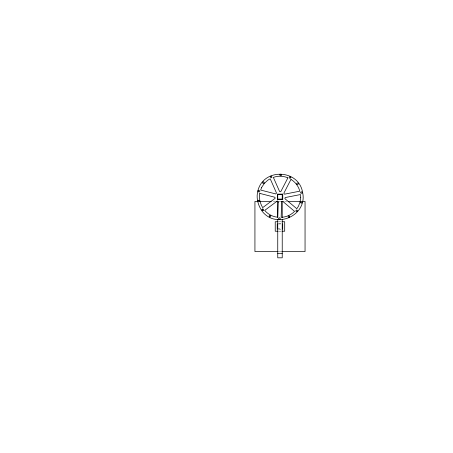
<?xml version="1.0" encoding="UTF-8"?>
<svg xmlns="http://www.w3.org/2000/svg" width="453" height="453" viewBox="0 0 453 453"><rect width="100%" height="100%" fill="white"/><g stroke="black" fill="none" stroke-linecap="round" stroke-linejoin="round"><path stroke-width="0.34" stroke-dasharray="2.27 1.7" d="M273.284 201.438L275.401 201.438M278.929 201.438L281.047 201.438M284.58 201.438L286.698 201.438M278.612 221.749L281.313 221.749M278.595 223.742L281.336 223.742M278.391 223.969L281.59 223.969M277.746 228.454L281.59 228.454M278.595 229.224L281.336 229.224M278.612 231.217L281.313 231.217M278.929 251.562L281.755 251.562"/><path stroke-width="0.68" d="M257.825 191.109C256.041 197.836 257.938 204.818 261.653 210.537L261.709 210.622C275.43 230.005 307.853 215.537 302.604 192.378C298.669 168.946 263.159 167.882 257.836 191.041L257.859 190.968M262.191 209.235A0.787 0.787 0 0 1 263.403 210.226L262.502 210.571L261.947 209.767A0.742 0.742 0 0 1 262.174 209.258L262.961 209.06M279.931 219.139L280.062 218.98A0.787 0.787 0 0 0 279.62 217.808A0.787 0.787 0 0 0 278.601 218.533L278.816 219.105A0.787 0.787 0 0 0 279.931 219.139L279.767 219.258M277.746 199.088L282.23 199.088M257.751 201.438L254.931 201.438L254.931 251.562L278.227 251.562M259.869 201.438L271.166 201.438M276.109 201.438L278.227 201.438M281.755 201.438L283.165 201.438M288.108 201.438L300.815 201.438M302.225 201.438L305.05 201.438L305.05 251.562L281.755 251.562M277.932 221.749L275.231 221.749L275.231 231.217L277.932 231.217M281.993 221.749L284.699 221.749L284.699 231.217L281.993 231.217M277.746 253.335L282.23 253.335M282.706 223.742L282.706 229.224M282.23 199.501L282.23 194.603L277.746 194.603L277.746 199.501M282.23 201.206L282.23 217.678M282.23 219.518L282.23 257.819L277.746 257.819L277.746 219.518M277.746 200.9L277.746 217.406M277.225 223.742L277.225 229.224M263.272 210.39A0.787 0.787 0 0 1 262.157 210.356M278.165 202.304L277.706 217.23C272.717 216.777 267.916 214.252 264.682 210.43L277.185 201.104L278.165 201.596L278.165 202.304M281.63 201.71L281.154 217.332C286.154 217.18 291.109 214.988 294.569 211.37L282.655 201.274L281.63 201.71M290.815 177.446L290.611 178.018A0.787 0.787 0 0 1 289.274 177.723A0.736 0.736 0 0 1 289.314 177.151L289.79 176.732A0.787 0.787 0 0 1 290.781 177.242L290.815 177.446M269.246 216.013L269.269 216.426A0.787 0.787 0 0 0 270.26 216.936L270.792 216.353A0.787 0.787 0 0 0 269.439 215.651L269.246 216.013M259.818 193.397C258.737 198.301 260.147 203.391 262.683 207.621L275.135 198.329L274.937 197.276L259.818 193.397M300.724 197.434L300.067 202.015L298.414 206.336L296.8 208.742L284.869 198.635L285.141 197.57L300.503 194.547L300.724 197.434M279.96 174.79L279.948 175.198A0.787 0.787 0 0 0 281.472 175.243L281.29 174.473A0.787 0.787 0 0 0 280.175 174.439L279.96 174.79M270.469 176.664L270.594 177.446L271.126 177.735A0.787 0.787 0 0 0 271.947 177.231L271.494 176.211A0.787 0.787 0 0 0 270.571 176.483L270.469 176.664M289.727 216.834L289.682 217.032A0.787 0.787 0 0 1 288.657 217.485L288.165 216.874A0.787 0.787 0 0 1 289.558 216.251L289.727 216.834M298.3 183.844L297.814 184.467A0.787 0.787 0 0 1 296.896 183.244L297.632 182.95A0.787 0.787 0 0 1 298.3 183.844M261.692 187.361L260.656 190.056L275.769 193.935L276.506 193.035L270.214 178.793L267.717 180.249L264.303 183.465L261.692 187.361M287.904 177.842L280.747 191.715L279.677 191.687L273.363 177.4C278.012 175.668 283.374 175.838 287.904 177.842M290.973 179.416L283.827 193.255L284.495 194.184L299.812 191.172C298.55 186.313 295.282 181.981 290.973 179.416M258.131 200.436L257.995 200.588A0.787 0.787 0 0 0 258.233 201.681L259.02 201.721A0.787 0.787 0 0 0 258.697 200.232L258.131 200.436M302.072 193.023L300.979 193.238A0.787 0.787 0 0 1 301.069 191.874L301.262 191.812A0.787 0.787 0 0 1 301.862 191.93A0.787 0.787 0 0 1 302.072 193.023M258.623 190.594L258.459 190.719A0.787 0.787 0 0 0 258.465 191.834L259.229 192.038A0.787 0.787 0 0 0 259.784 191.064L259.224 190.509A0.787 0.787 0 0 0 258.623 190.594M301.59 202.989L300.798 202.995A0.787 0.787 0 0 1 301.183 201.517L301.868 201.908A0.787 0.787 0 0 1 301.59 202.989M282.763 194.122L277.366 194.122L277.366 199.518L282.763 199.518L282.763 194.122M263.561 181.942L263.357 181.93A0.787 0.787 0 0 0 262.638 182.78L262.649 182.842A0.674 0.674 0 0 0 262.87 183.272L263.085 183.431A0.787 0.787 0 0 0 264.071 182.265L263.561 181.942M296.806 210.107L296.596 210.096A0.787 0.787 0 0 0 295.877 210.951L295.883 210.973A0.742 0.742 0 0 0 296.137 211.472L296.726 211.67A0.787 0.787 0 0 0 297.451 210.821L297.406 210.617A0.787 0.787 0 0 0 296.806 210.107"/></g></svg>
